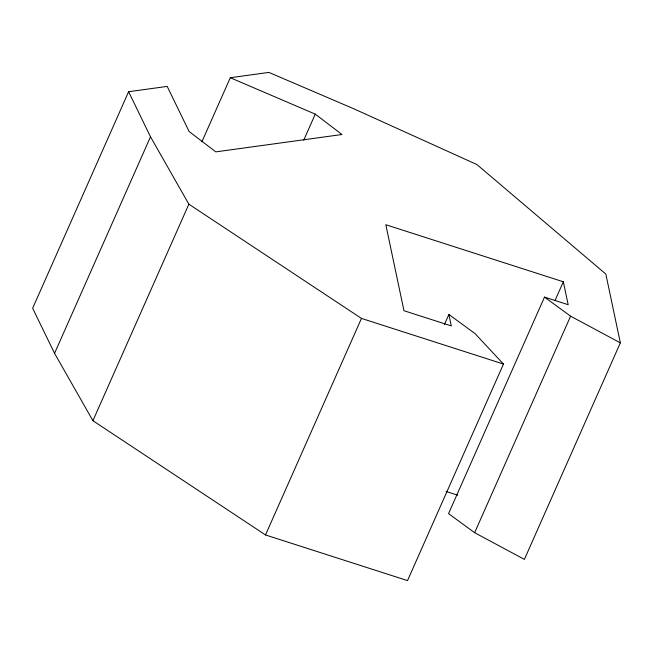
<?xml version="1.0" encoding="UTF-8"?>
<svg xmlns="http://www.w3.org/2000/svg" width="653" height="653" viewBox="0 0 653 653"><rect width="100%" height="100%" fill="white"/><g stroke="black" fill="none" stroke-linecap="round" stroke-linejoin="round"><path stroke-width="0.98" d="M201.875 141.84L230.289 77.723L315.268 114.136L341.992 134.51L215.816 151.871L189.101 131.498L167.201 86.4L128.608 91.714L32.65 308.249L54.55 353.338L92.922 420.712L265.51 534.954L407.521 580.59L503.479 364.056L474.968 333.528L448.88 314.452L444.35 324.68M54.55 353.338L150.5 136.812L128.608 91.714M92.922 420.712L188.872 204.177L150.5 136.812M303.743 140.158L315.268 114.136M265.51 534.954L361.46 318.419L188.872 204.177M448.88 314.452L451.296 325.92L403.962 310.706L385.817 224.73L563.335 281.778L568.175 304.706L544.504 297.099L448.554 513.633L474.641 532.701L524.392 559.384L620.35 342.849L605.837 274.072L476.902 164.548L353.869 108.822L268.889 72.41L230.289 77.723M555.099 300.372L563.335 281.778M474.641 532.701L570.591 316.174L544.504 297.099M361.46 318.419L503.479 364.056M446.04 491.456L457.68 495.194M570.591 316.174L620.35 342.849"/></g></svg>
